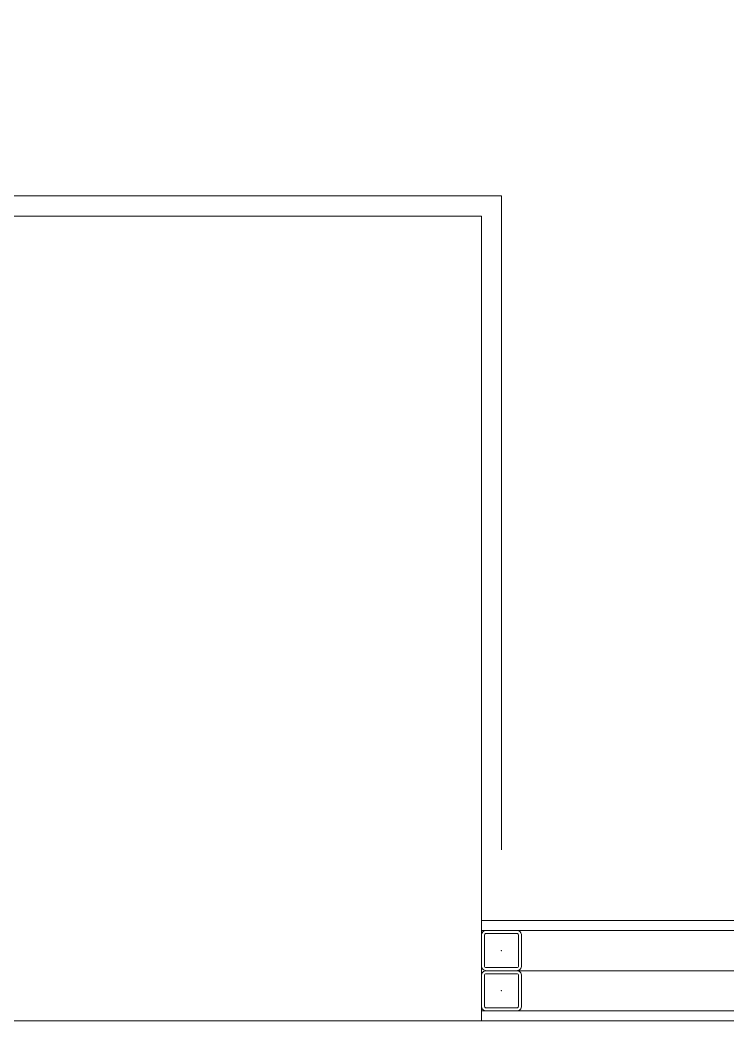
# Model space of a CAD drawing. Extents: x -1073 to 35213, y -1180 to 6950.
# Drawn here: x 30825 to 30895.3, y 3112.5 to 3212 of the extents above; entities that cross this region are included whole.
import ezdxf

# ---------------------------------------------------------------- set-up
doc = ezdxf.new("R2010")
doc.units = 0
doc.header["$LTSCALE"] = 25
doc.layers.get('0').update_dxf_attribs({"color": 9, "lineweight": 9})
for name, color, linetype, lineweight in [('01', 9, 'Continuous', 9), ('06D', 9, 'Continuous', 9), ('10', 9, 'Continuous', 9), ('11', 9, 'Continuous', 9), ('14', 9, 'Continuous', 9), ('33', 9, 'BATTING', 9)]:
    doc.layers.add(name, color=color, linetype=linetype, lineweight=lineweight)
doc.linetypes.add('BATTING', pattern='A,0.0001,-0.1,[134,ltypeshp.shx,S=0.1,R=0,X=-0.1,Y=0],-0.2,[134,ltypeshp.shx,S=0.1,R=180,X=0.1,Y=0],-0.1', length=0.4001)

# ---------------------------------------------------------------- blocks, each defined once
blk = doc.blocks.new('p-kolon-80x80-vw')
at = {"layer": '01'}
blk.add_lwpolyline([(-40, -40), (-40, 40), (40, 40), (40, -40)], close=True, dxfattribs=at)
blk = doc.blocks.new('Prf-40x40')
for points in [[(1.5, -2), (-1.5, -2, -0.414214), (-2, -1.5), (-2, 1.5, -0.414214), (-1.5, 2), (1.5, 2, -0.414214), (2, 1.5), (2, -1.5, -0.414214)], [(1.5, -1.7), (-1.5, -1.7, -0.414214), (-1.7, -1.5), (-1.7, 1.5, -0.414214), (-1.5, 1.7), (1.5, 1.7, -0.414214), (1.7, 1.5), (1.7, -1.5, -0.414214)]]:
    blk.add_lwpolyline(points, format="xyb", close=True)
blk.add_point((0, 0))

msp = doc.modelspace()

# ---------------------------------------------------------------- linework, layer by layer
at = {"layer": '06D'}
msp.add_lwpolyline([(30874.338, 3117.499), (31485.838, 3117.499)], dxfattribs=at)
at = {"layer": '11'}
msp.add_lwpolyline([(31485.838, 3121.499), (31485.838, 3122.499), (30870.838, 3122.499), (30870.838, 3121.499)], close=True, dxfattribs=at)
msp.add_lwpolyline([(31485.838, 3112.499), (31485.838, 3113.499), (30870.838, 3113.499), (30870.838, 3112.499), (31485.838, 3112.499)], dxfattribs=at)
at = {"layer": '14'}
msp.add_lwpolyline([(30812.838, 3455.5), (30812.838, 3455.5), (30812.838, 3194.5), (30872.838, 3194.5), (30872.838, 3129.507), (30872.838, 3129.507)], dxfattribs=at)
at = {"layer": '33', "ltscale": 0.3}
msp.add_lwpolyline([(30871.438, 3117.499), (31485.838, 3117.499)], dxfattribs=at)

# ---------------------------------------------------------------- block references
msp.add_blockref('p-kolon-80x80-vw', (30830.838, 3152.5))
at = {"layer": '10', "xscale": -1}
for p in [(30872.838, 3119.499), (30872.838, 3115.499)]:
    msp.add_blockref('Prf-40x40', p, dxfattribs=at)

doc.saveas('drawing.dxf')
